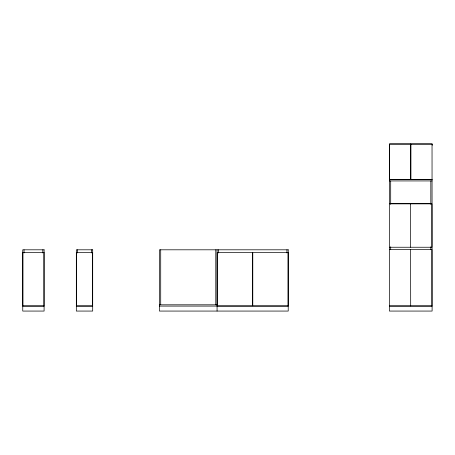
<?xml version="1.0" encoding="UTF-8"?>
<svg xmlns="http://www.w3.org/2000/svg" width="455" height="455" viewBox="0 0 455 455"><rect width="100%" height="100%" fill="white"/><g stroke="black" fill="none" stroke-linecap="round" stroke-linejoin="round"><path stroke-width="0.68" d="M432.034 179.509L389.56 179.509L389.56 144.076L432.034 144.076L432.108 311.066L389.417 311.066L389.417 143.934L432.25 143.934L432.25 145.213M389.417 179.651L432.108 179.651M389.417 180.931L432.108 180.931M390.697 203.698L430.828 203.698M389.417 203.817L431.892 203.817L431.892 247.247L389.417 247.247M389.417 249.499L431.892 249.499L431.892 305.948L389.417 305.948M159.432 304.804L217.069 304.804M22.75 306.09L44.095 306.09M76.326 306.09L92.695 306.09M159.432 306.09L288.22 306.09M389.417 306.09L432.108 306.09M430.828 180.931L430.828 204.386M430.828 246.809L430.828 249.71M410.831 144.076L410.831 179.509M410.763 144.076L410.763 179.509M410.62 203.817L410.62 247.247M410.62 249.499L410.689 305.948M390.697 180.931L390.697 204.386M390.697 246.809L390.697 249.71M286.94 249.806L286.94 252.963M218.349 249.806L218.349 252.963M217.069 249.806L217.069 311.066M215.784 249.806L215.784 304.804M160.712 249.806L160.712 304.804M91.409 249.806L91.409 252.963M77.606 249.806L77.606 252.963M42.816 249.806L42.816 252.963M24.03 249.806L24.03 252.963M44.095 249.806L22.75 249.806L22.75 311.066L44.095 311.066L44.095 249.806M92.695 249.806L76.326 249.806L76.326 311.066L92.695 311.066L92.695 249.806M288.22 249.806L159.432 249.806L159.432 311.066L288.22 311.066L288.22 249.806M43.953 252.366L22.892 252.366L22.892 305.948L43.953 305.948L43.953 252.366M92.553 252.366L76.468 252.366L76.468 305.948L92.553 305.948L92.553 252.366M252.502 252.366L217.211 252.366L217.211 305.948L252.502 305.948L252.502 252.366M288.078 252.366L252.787 252.366L252.787 305.948L288.078 305.948L288.078 252.366"/></g></svg>
